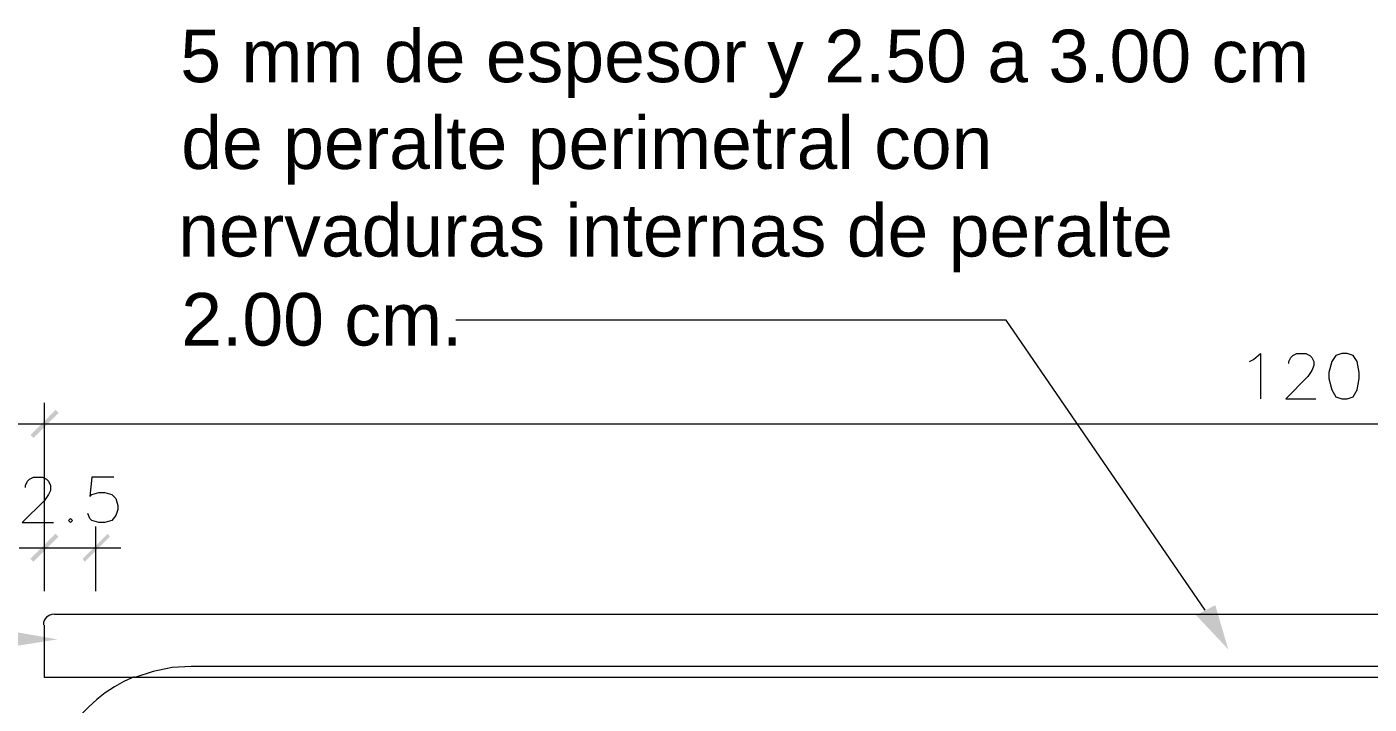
# Model space of a CAD drawing. Header units: inches. Extents: x 0.21 to 4.55, y 0.23 to 3.12.
# Drawn here: x 0.528 to 1.167, y 1.568 to 1.89 of the extents above; entities that cross this region are included whole.
import ezdxf

# ---------------------------------------------------------------- set-up
doc = ezdxf.new("R2010")
doc.units = ezdxf.units.IN
doc.header["$MEASUREMENT"] = 0
for name, color, linetype in [('PDF_0', 7, 'Continuous'), ('PDF_COTAS-01', 7, 'Continuous'), ('PDF_TEXTO', 7, 'Continuous')]:
    doc.layers.add(name, color=color, linetype=linetype)
doc.styles.add('PDF Arial', font='arial.ttf')

msp = doc.modelspace()

# ---------------------------------------------------------------- linework, layer by layer
at = {"layer": 'PDF_0', "lineweight": 5}
for points in [[(1.08847, 1.61228), (0.99367, 1.75017), (0.73177, 1.75017)], [(0.53594, 1.62138), (0.53594, 1.65202)], [(0.56036, 1.62138), (0.56036, 1.65202)], [(0.52397, 1.64196), (0.53594, 1.64196), (0.56036, 1.64196), (0.57233, 1.64196)], [(0.54072, 1.61036), (1.73054, 1.61036)], [(1.73533, 1.6051), (1.73533, 1.5802), (0.53594, 1.5802), (0.53594, 1.6051)], [(1.69224, 1.5802), (1.68362, 1.58307), (1.67452, 1.58499), (1.66543, 1.58547), (0.60584, 1.58547), (0.59674, 1.58499), (0.58765, 1.58307), (0.57903, 1.5802)]]:
    msp.add_lwpolyline(points, dxfattribs=at)
at = {"layer": 'PDF_0', "lineweight": 13}
for points in [[(0.52684, 1.67069), (0.52684, 1.67165), (0.5278, 1.67357), (0.52875, 1.67452), (0.53067, 1.67548), (0.53498, 1.67548), (0.53689, 1.67452), (0.53785, 1.67357), (0.53881, 1.67165), (0.53881, 1.66926), (0.53785, 1.66734), (0.53594, 1.66447), (0.5254, 1.65393), (0.54025, 1.65393)], [(0.56897, 1.67548), (0.55844, 1.67548), (0.55748, 1.66638), (0.55844, 1.66734), (0.56179, 1.6683), (0.56466, 1.6683), (0.56802, 1.66734), (0.56993, 1.66543), (0.57089, 1.66207), (0.57089, 1.66016), (0.56993, 1.65729), (0.56802, 1.65489), (0.56466, 1.65393), (0.56179, 1.65393), (0.55844, 1.65489), (0.55748, 1.65585), (0.55653, 1.65824)]]:
    msp.add_lwpolyline(points, dxfattribs=at)
msp.add_lwpolyline([(0.54839, 1.65585), (0.54743, 1.65489), (0.54839, 1.65393), (0.54934, 1.65489)], close=True, dxfattribs=at)
at = {"layer": 'PDF_0', "lineweight": 5}
for centre, radius, start in [((0.54049, 1.60534), 0.00503, 90), ((0.6056, 1.5158), 0.07014, 112.65381)]:
    msp.add_arc(centre, radius, start, 180, dxfattribs=at)
at = {"layer": 'PDF_0', "transparency": 33554559}
for points in [[(0.5412, 1.70756), (0.53067, 1.69415), (0.52923, 1.69559)], [(0.54264, 1.70612), (0.5412, 1.70756), (0.53067, 1.69415)], [(0.52923, 1.6367), (0.53067, 1.63526), (0.5412, 1.64867)], [(0.53067, 1.63526), (0.5412, 1.64867), (0.54264, 1.64723)], [(0.5661, 1.64867), (0.55509, 1.63526), (0.55413, 1.6367)], [(0.56706, 1.64723), (0.5661, 1.64867), (0.55509, 1.63526)], [(1.08416, 1.60989), (1.09948, 1.59361), (1.09326, 1.61467)], [(0.512, 1.60366), (0.54216, 1.59839), (0.512, 1.59361)]]:
    msp.add_solid(points, dxfattribs=at)
at = {"layer": 'PDF_COTAS-01', "lineweight": 13}
for points in [[(1.10954, 1.73054), (1.11145, 1.7315), (1.11481, 1.73437), (1.11481, 1.71283)], [(1.12821, 1.72959), (1.12821, 1.73054), (1.12917, 1.73246), (1.13013, 1.73342), (1.13204, 1.73437), (1.13635, 1.73437), (1.13827, 1.73342), (1.13922, 1.73246), (1.14018, 1.73054), (1.14018, 1.72863), (1.13922, 1.72623), (1.13731, 1.72336), (1.12678, 1.71283), (1.14114, 1.71283)]]:
    msp.add_lwpolyline(points, dxfattribs=at)
msp.add_lwpolyline([(1.15359, 1.73437), (1.15072, 1.73342), (1.1488, 1.73054), (1.14736, 1.72528), (1.14736, 1.7224), (1.1488, 1.71714), (1.15072, 1.71378), (1.15359, 1.71283), (1.15598, 1.71283), (1.15886, 1.71378), (1.16077, 1.71714), (1.16173, 1.7224), (1.16173, 1.72528), (1.16077, 1.73054), (1.15886, 1.73342), (1.15598, 1.73437)], close=True, dxfattribs=at)
at = {"layer": 'PDF_COTAS-01', "lineweight": 5}
for points in [[(0.53594, 1.64627), (0.53594, 1.71091)], [(0.52109, 1.70086), (1.75065, 1.70086)]]:
    msp.add_lwpolyline(points, dxfattribs=at)

# ---------------------------------------------------------------- texts
at = {"layer": 'PDF_TEXTO', "attachment_point": 7, "style": 'PDF Arial'}
for s, insert, char_height in [('5 mm de espesor y 2.50 a 3.00 cm', (0.60057, 1.85582), 0.0249902), ('de peralte perimetral con', (0.60105, 1.81458), 0.0249902), ('nervaduras internas de peralte', (0.59962, 1.77292), 0.0249902), ('2.00 cm.', (0.60105, 1.73778), 0.02499)]:
    msp.add_mtext(s, dxfattribs=dict(at, insert=insert, char_height=char_height))

doc.saveas('drawing.dxf')
